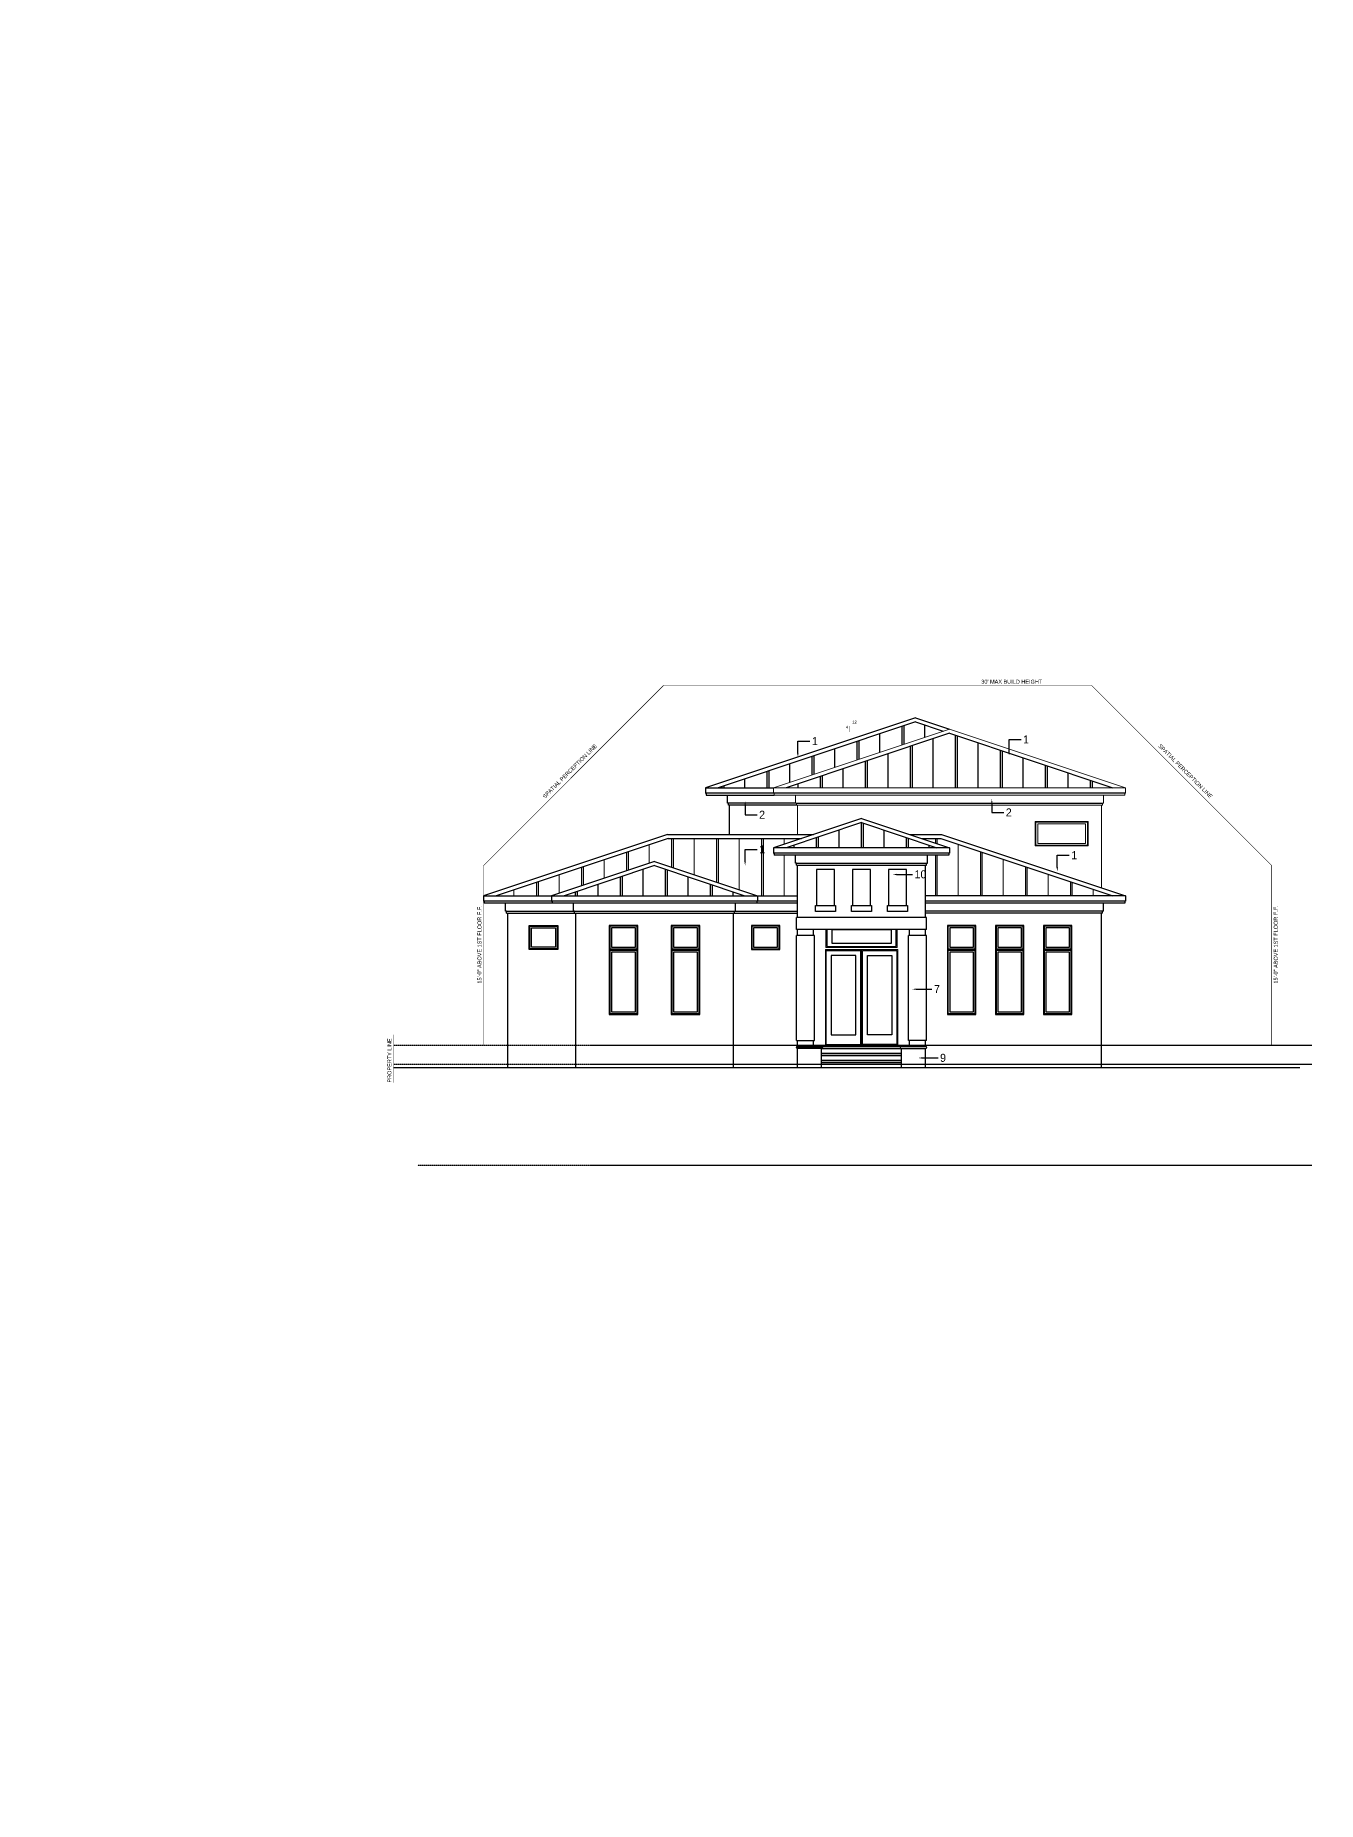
# Model space of a CAD drawing. Header units: inches. Extents: x 0 to 22102, y -19958 to 0.
# Drawn here: x 14386 to 15668, y -9132 to -7367 of the extents above; entities that cross this region are included whole.
import ezdxf
from ezdxf import colors
from ezdxf.entities.mleader import LeaderData, LeaderLine
from ezdxf.math import Vec2, Vec3

# ---------------------------------------------------------------- set-up
doc = ezdxf.new("R2010")
doc.units = ezdxf.units.IN
doc.header["$MEASUREMENT"] = 0
doc.linetypes.add('CENTER', pattern=[2, 1.25, -0.25, 0.25, -0.25])
doc.linetypes.add('PHANTOM2', pattern=[1.25, 0.625, -0.125, 0.125, -0.125, 0.125, -0.125])
doc.layers.add('1', color=1, linetype='Continuous', lineweight=0)
for name, color, linetype in [('2', 2, 'Continuous'), ('3', 3, 'Continuous'), ('4', 4, 'Continuous'), ('5', 5, 'Continuous'), ('6', 6, 'Continuous'), ('8', 8, 'Continuous'), ('9', 9, 'Continuous'), ('FINISHED FLOOR', 5, 'CENTER'), ('KEY', 3, 'Continuous'), ('NOTES', 1, 'Continuous'), ('SPATIAL PERCEPTION LINE', 8, 'PHANTOM2')]:
    doc.layers.add(name, color=color, linetype=linetype)

# ---------------------------------------------------------------- blocks, each defined once
blk = doc.blocks.new('CW155')
for p, q in [((28.4, 64.8), (0, 64.8)), ((0, 64.8), (0, 0)), ((28.4, 0), (28.4, 64.8)), ((0, 0), (28.4, 0))]:
    blk.add_line(p, q)
at = {"color": 5}
for p, q in [((27.8, 64), (0.6, 64)), ((0.6, 64), (0.6, 0.8)), ((26.1, 62.3), (2.3, 62.3)), ((2.3, 62.3), (2.3, 2.5)), ((26.1, 2.5), (26.1, 62.3)), ((27.8, 0.8), (27.8, 64)), ((0.6, 0.8), (27.8, 0.8)), ((2.3, 2.5), (26.1, 2.5))]:
    blk.add_line(p, q, dxfattribs=at)
blk = doc.blocks.new('CW12')
for p, q in [((28.4, 24.1), (0, 24.1)), ((0, 24.1), (0, 0)), ((28.4, 0), (28.4, 24.1)), ((0, 0), (28.4, 0))]:
    blk.add_line(p, q)
at = {"color": 5}
for p, q in [((27.8, 23.3), (0.6, 23.3)), ((0.6, 23.3), (0.6, 0.8)), ((26.1, 21.7), (2.3, 21.7)), ((2.3, 21.7), (2.3, 2.5)), ((26.1, 2.5), (26.1, 21.7)), ((27.8, 0.8), (27.8, 23.3)), ((0.6, 0.8), (27.8, 0.8)), ((2.3, 2.5), (26.1, 2.5))]:
    blk.add_line(p, q, dxfattribs=at)
blk = doc.blocks.new('A451')
blk.add_lwpolyline([(52.8, 0), (52.8, 24.1), (0, 24.1), (0, 0)], close=True)
at = {"color": 5}
for points in [[(52.2, 0.6), (52.2, 23.5), (0.6, 23.5), (0.6, 0.6)], [(50.3, 2.3), (50.3, 21.9), (2.5, 21.9), (2.5, 2.3)]]:
    blk.add_lwpolyline(points, close=True, dxfattribs=at)

msp = doc.modelspace()

# ---------------------------------------------------------------- hatches: boundary and pattern name
at = {"layer": '1'}
h = msp.add_hatch(dxfattribs=at)
h.set_pattern_fill('ANSI31', color=256, scale=180, angle=45)
h.set_pattern_definition([(90, (14976.615, -8183.418), (-22.5, 0), [])])
h.paths.add_polyline_path([(15151.61517, -8169.53452), (15018.26428, -8169.53452), (14846.26428, -8226.86785), (14901.61517, -8226.86785), (15004.61517, -8192.53452), (15107.61517, -8226.86785), (15147.61517, -8226.86785), (15147.61517, -8186.36785), (15124.36517, -8186.36785), (15124.36517, -8184.36785), (15123.61517, -8184.36785), (15123.61517, -8178.86785)])
h = msp.add_hatch(dxfattribs=at)
h.set_pattern_fill('ANSI31', color=256, scale=180, angle=45)
h.set_pattern_definition([(90, (14970.615, -8181.418), (-22.5, 0), [])])
h.paths.add_polyline_path([(15290.96606, -8169.53452), (15271.61517, -8169.53452), (15299.61517, -8178.86785), (15299.61517, -8184.36785), (15298.86517, -8184.36785), (15298.86517, -8186.36785), (15275.61517, -8186.36785), (15275.61517, -8224.69703), (15276.61517, -8224.69703), (15276.61517, -8226.86785), (15462.96606, -8226.86785)])
at = {"layer": '2'}
h = msp.add_hatch(dxfattribs=at)
h.set_pattern_fill('ANSI31', color=256, scale=180, angle=45)
h.set_pattern_definition([(90, (15211.615, -8151.75), (-22.5, 0), [])])
h.paths.add_polyline_path([(15211.61517, -8153.75089), (15136.26428, -8178.86785), (15286.96606, -8178.86785)])
h = msp.add_hatch(dxfattribs=at)
h.set_pattern_fill('ANSI31', color=256, scale=360, angle=45)
h.set_pattern_definition([(90, (14978.615, -8183.418), (-45, 0), [])])
h.paths.add_polyline_path([(15147.61517, -8169.53452), (15018.26428, -8169.53452), (14846.26428, -8226.86785), (14901.61517, -8226.86785), (15004.61517, -8192.53452), (15107.61517, -8226.86785), (15147.61517, -8226.86785)])
h = msp.add_hatch(dxfattribs=at)
h.set_pattern_fill('ANSI31', color=256, scale=360, angle=45)
h.set_pattern_definition([(90, (15287.054, -8169.083), (-45, 0), [])])
h.paths.add_polyline_path([(15462.96606, -8226.86785), (15290.96606, -8169.53452), (15271.61517, -8169.53452), (15299.61517, -8178.86785), (15299.61517, -8184.36785), (15298.86517, -8184.36785), (15298.86517, -8186.36785), (15275.61517, -8186.36785), (15275.61517, -8224.69703), (15276.61517, -8224.69703), (15276.61517, -8226.86785)])
h = msp.add_hatch(dxfattribs=at)
h.set_pattern_fill('ANSI31', color=256, scale=180, angle=45)
h.set_pattern_definition([(90, (14970.615, -8206.084), (-22.5, 0), [])])
h.paths.add_polyline_path([(15094.96606, -8226.86785), (15004.61517, -8196.75089), (14914.26428, -8226.86785)])
at = {"layer": '3'}
h = msp.add_hatch(dxfattribs=at)
h.set_pattern_fill('ANSI31', color=256, scale=360, angle=45)
h.set_pattern_definition([(90, (15213.615, -8137.42), (-45, 0), [])])
h.paths.add_polyline_path([(15211.61517, -8153.75089), (15136.26428, -8178.86785), (15286.96606, -8178.86785)])
h = msp.add_hatch(dxfattribs=at)
h.set_pattern_fill('ANSI31', color=256, scale=360, angle=45)
h.set_pattern_definition([(90, (14972.615, -8206.084), (-45, 0), [])])
h.paths.add_polyline_path([(15094.96606, -8226.86785), (15004.61517, -8196.75089), (14914.26428, -8226.86785)])
at = {"layer": '8'}
h = msp.add_hatch(dxfattribs=at)
h.set_pattern_fill('ANSI31', color=256, scale=360, angle=45)
h.set_pattern_definition([(90, (14984.264, -8081.535), (-45, 0), [])])
h.paths.add_polyline_path([(15271.61517, -8051.08422), (15068.26428, -8118.86785), (15123.61517, -8118.86785), (15299.29062, -8060.30937)])
h = msp.add_hatch(dxfattribs=at)
h.set_pattern_fill('ANSI31', color=256, scale=360, angle=45)
h.set_pattern_definition([(90, (15307.615, -8062.418), (-45, 0), [])])
h.paths.add_polyline_path([(15462.96606, -8118.86785), (15299.61517, -8064.41755), (15136.26428, -8118.86785)])
at = {"layer": '9'}
h = msp.add_hatch(dxfattribs=at)
h.set_pattern_fill('ANSI31', color=256, scale=180, angle=45)
h.set_pattern_definition([(90, (14982.264, -8081.535), (-22.5, 0), [])])
h.paths.add_polyline_path([(15293.29062, -8062.30937), (15265.61517, -8053.08422), (15068.26428, -8118.86785), (15123.61517, -8118.86785)])
h = msp.add_hatch(dxfattribs=at)
h.set_pattern_fill('ANSI31', color=256, scale=180, angle=45)
h.set_pattern_definition([(90, (15305.615, -8062.418), (-22.5, 0), [])])
h.paths.add_polyline_path([(15462.96606, -8118.86785), (15299.61517, -8064.41755), (15136.26428, -8118.86785)])

# ---------------------------------------------------------------- linework, layer by layer
at = {"color": 5}
for p, q in [((15176.93276, -8260.69703), (15176.93276, -8277.56694)), ((15241.47765, -8261.06468), (15181.75269, -8261.06468)), ((15181.75269, -8261.06468), (15181.75269, -8274.14188)), ((15241.47765, -8274.14188), (15241.47765, -8261.06468)), ((15246.29758, -8277.56694), (15246.29758, -8260.69703)), ((15176.93276, -8277.56694), (15246.29758, -8277.56694)), ((15181.75269, -8274.14188), (15241.47765, -8274.14188)), ((15176.33446, -8375.47726), (15210.77089, -8375.47726)), ((15246.89589, -8375.47726), (15212.45946, -8375.47726))]:
    msp.add_line(p, q, dxfattribs=at)
msp.add_line((14743.61517, -8398.69703), (15649.61517, -8398.69703))
for points in [[(15176.33446, -8376.12903), (15176.33446, -8281.57203), (15210.77089, -8281.57203)], [(15210.77089, -8376.12903), (15210.77089, -8281.57203)], [(15212.45946, -8376.12903), (15212.45946, -8281.57203)], [(15212.45946, -8281.57203), (15246.89589, -8281.57203), (15246.89589, -8376.12903)]]:
    msp.add_lwpolyline(points, dxfattribs=at)
for points in [[(15205.77067, -8365.91045), (15205.77067, -8286.57203), (15181.33467, -8286.57203), (15181.33467, -8365.91045)], [(15217.45967, -8365.91045), (15217.45967, -8286.57203), (15241.89567, -8286.57203), (15241.89567, -8365.91045)]]:
    msp.add_lwpolyline(points, close=True, dxfattribs=at)
at = {"layer": '1'}
for p, q in [((15299.61517, -8060.20118), (15123.61517, -8118.86785)), ((15299.61517, -8060.20118), (15475.61517, -8118.86785)), ((15475.61517, -8118.86785), (15123.61517, -8118.86785)), ((15123.61517, -8118.86785), (15123.61517, -8124.36785)), ((15475.61517, -8118.86785), (15475.61517, -8124.36785)), ((15123.61517, -8124.36785), (15124.36517, -8124.36785)), ((15124.36517, -8124.36785), (15124.36517, -8126.36785)), ((15474.86517, -8126.36785), (15124.36517, -8126.36785)), ((15145.61517, -8134.36785), (15145.61517, -8126.36785)), ((15146.61517, -8134.36785), (15145.61517, -8134.36785)), ((15146.61517, -8136.36785), (15146.61517, -8134.36785)), ((15146.61517, -8136.36785), (15452.61517, -8136.36785)), ((15147.61517, -8165.53452), (15147.61517, -8136.36785)), ((15451.61517, -8218.86785), (15451.61517, -8136.36785)), ((15452.61517, -8134.36785), (15453.61517, -8134.36785)), ((15452.61517, -8136.36785), (15452.61517, -8134.36785)), ((15453.61517, -8134.36785), (15453.61517, -8126.36785)), ((15475.61517, -8124.36785), (15474.86517, -8124.36785)), ((15474.86517, -8124.36785), (15474.86517, -8126.36785)), ((15175.99017, -8260.69703), (15175.99017, -8278.50953)), ((15247.24017, -8278.50953), (15247.24017, -8260.69703)), ((15247.74017, -8280.69703), (15175.49017, -8280.69703)), ((15175.99017, -8278.50953), (15247.24017, -8278.50953))]:
    msp.add_line(p, q, dxfattribs=at)
for points in [[(15175.49017, -8280.69703), (15175.49017, -8376.12903), (15211.61517, -8376.12903), (15211.61517, -8281.57203)], [(15247.74017, -8280.69703), (15247.74017, -8376.12903), (15211.61517, -8376.12903), (15211.61517, -8280.69703)]]:
    msp.add_lwpolyline(points, dxfattribs=at)
at = {"layer": '2'}
for p, q in [((15018.26428, -8169.53452), (14846.26428, -8226.86785)), ((15018.26428, -8169.53452), (15151.61517, -8169.53452)), ((15271.61517, -8169.53452), (15290.96606, -8169.53452)), ((15290.96606, -8169.53452), (15462.96606, -8226.86785))]:
    msp.add_line(p, q, dxfattribs=at)
at = {"layer": '3'}
for p, q in [((15211.61517, -8153.75089), (15136.26428, -8178.86785)), ((15211.61517, -8153.75089), (15286.96606, -8178.86785)), ((15004.61517, -8196.75089), (14914.26428, -8226.86785)), ((15004.61517, -8196.75089), (15094.96606, -8226.86785))]:
    msp.add_line(p, q, dxfattribs=at)
at = {"layer": '4'}
for p, q in [((15017.61517, -8165.53452), (14833.61517, -8226.86785)), ((15017.61517, -8165.53452), (15163.61517, -8165.53452)), ((15259.61517, -8165.53452), (15291.61517, -8165.53452)), ((15291.61517, -8165.53452), (15475.61517, -8226.86785)), ((14833.61517, -8226.86785), (14833.61517, -8232.36785)), ((14833.61517, -8226.86785), (14901.61517, -8226.86785)), ((15107.61517, -8226.86785), (15147.61517, -8226.86785)), ((15475.61517, -8226.86785), (15275.61517, -8226.86785)), ((15475.61517, -8226.86785), (15475.61517, -8232.36785)), ((14833.61517, -8232.36785), (14834.36517, -8232.36785)), ((14834.36517, -8232.36785), (14834.36517, -8234.36785)), ((14902.36517, -8234.36785), (14834.36517, -8234.36785)), ((14855.61517, -8242.36785), (14855.61517, -8234.36785)), ((14856.61517, -8242.36785), (14855.61517, -8242.36785)), ((14856.61517, -8244.36785), (14856.61517, -8242.36785)), ((14856.61517, -8244.36785), (14924.61517, -8244.36785)), ((14857.61517, -8244.36785), (14857.61517, -8398.69703)), ((15084.61517, -8244.36785), (15147.61517, -8244.36785)), ((15147.61517, -8234.36785), (15106.86517, -8234.36785)), ((15474.86517, -8234.36785), (15275.61517, -8234.36785)), ((15452.61517, -8244.36785), (15275.61517, -8244.36785)), ((15451.61517, -8398.69703), (15451.61517, -8244.36785)), ((15452.61517, -8244.36785), (15452.61517, -8242.36785)), ((15453.61517, -8242.36785), (15452.61517, -8242.36785)), ((15453.61517, -8242.36785), (15453.61517, -8234.36785)), ((15475.61517, -8232.36785), (15474.86517, -8232.36785)), ((15474.86517, -8232.36785), (15474.86517, -8234.36785))]:
    msp.add_line(p, q, dxfattribs=at)
at = {"layer": '5'}
for p, q in [((15474.86517, -8124.36785), (15124.36517, -8124.36785)), ((15146.61517, -8134.36785), (15452.61517, -8134.36785)), ((15298.86517, -8184.36785), (15124.36517, -8184.36785)), ((15146.61517, -8194.36785), (15276.61517, -8194.36785)), ((14901.61517, -8232.36785), (14834.36517, -8232.36785)), ((14856.61517, -8242.36785), (14923.61517, -8242.36785)), ((15106.86517, -8232.36785), (14902.36517, -8232.36785)), ((14924.61517, -8242.36785), (15084.61517, -8242.36785)), ((15085.61517, -8242.36785), (15147.61517, -8242.36785)), ((15147.61517, -8232.36785), (15107.61517, -8232.36785)), ((15474.86517, -8232.36785), (15275.61517, -8232.36785)), ((15452.61517, -8242.36785), (15275.61517, -8242.36785)), ((15172.11517, -8379.19703), (15147.11517, -8379.19703)), ((15171.61517, -8386.19703), (15251.61517, -8386.19703)), ((15172.11517, -8379.19703), (15251.11517, -8379.19703)), ((15251.11517, -8379.19703), (15276.11517, -8379.19703)), ((15171.61517, -8393.19703), (15251.61517, -8393.19703))]:
    msp.add_line(p, q, dxfattribs=at)
at = {"layer": '6'}
for p, q in [((15211.61517, -8149.53452), (15123.61517, -8178.86785)), ((15211.61517, -8149.53452), (15299.61517, -8178.86785)), ((15004.61517, -8192.53452), (14901.61517, -8226.86785)), ((15004.61517, -8192.53452), (15107.61517, -8226.86785)), ((15299.61517, -8178.86785), (15123.61517, -8178.86785)), ((15123.61517, -8178.86785), (15123.61517, -8184.36785)), ((15123.61517, -8184.36785), (15124.36517, -8184.36785)), ((15124.36517, -8184.36785), (15124.36517, -8186.36785)), ((15298.86517, -8186.36785), (15124.36517, -8186.36785)), ((15145.61517, -8194.36785), (15145.61517, -8186.36785)), ((15277.61517, -8194.36785), (15277.61517, -8186.36785)), ((15299.61517, -8184.36785), (15298.86517, -8184.36785)), ((15298.86517, -8184.36785), (15298.86517, -8186.36785)), ((15299.61517, -8178.86785), (15299.61517, -8184.36785)), ((15146.61517, -8194.36785), (15145.61517, -8194.36785)), ((15146.61517, -8196.36785), (15146.61517, -8194.36785)), ((15146.61517, -8196.36785), (15276.61517, -8196.36785)), ((15147.61517, -8248.69703), (15147.61517, -8196.36785)), ((15275.61517, -8248.69703), (15275.61517, -8196.36785)), ((15276.61517, -8194.36785), (15277.61517, -8194.36785)), ((15276.61517, -8196.36785), (15276.61517, -8194.36785)), ((14901.61517, -8226.86785), (14901.61517, -8232.36785)), ((14901.61517, -8226.86785), (15107.61517, -8226.86785)), ((15107.61517, -8226.86785), (15107.61517, -8232.36785)), ((14901.61517, -8232.36785), (14902.36517, -8232.36785)), ((14902.36517, -8232.36785), (14902.36517, -8234.36785)), ((15106.86517, -8234.36785), (14902.36517, -8234.36785)), ((14923.61517, -8242.36785), (14923.61517, -8234.36785)), ((14924.61517, -8242.36785), (14923.61517, -8242.36785)), ((14924.61517, -8244.36785), (14924.61517, -8242.36785)), ((14924.61517, -8244.36785), (15084.61517, -8244.36785)), ((14925.61517, -8244.36785), (14925.61517, -8398.69703)), ((15083.61517, -8398.69703), (15083.61517, -8244.36785)), ((15084.61517, -8242.36785), (15085.61517, -8242.36785)), ((15084.61517, -8244.36785), (15084.61517, -8242.36785)), ((15085.61517, -8242.36785), (15085.61517, -8234.36785)), ((15107.61517, -8232.36785), (15106.86517, -8232.36785)), ((15106.86517, -8232.36785), (15106.86517, -8234.36785)), ((15276.61517, -8248.69703), (15146.61517, -8248.69703)), ((15146.61517, -8260.69703), (15146.61517, -8248.69703)), ((15276.61517, -8260.69703), (15146.61517, -8260.69703)), ((15147.61517, -8266.69703), (15147.61517, -8260.69703)), ((15163.61517, -8266.69703), (15163.61517, -8260.69703)), ((15259.61517, -8266.69703), (15259.61517, -8260.69703)), ((15275.61517, -8266.69703), (15275.61517, -8260.69703)), ((15276.61517, -8260.69703), (15276.61517, -8248.69703)), ((15164.61517, -8266.69703), (15146.61517, -8266.69703)), ((15146.61517, -8371.69703), (15146.61517, -8266.69703)), ((15164.61517, -8371.69703), (15164.61517, -8266.69703)), ((15276.61517, -8266.69703), (15258.61517, -8266.69703)), ((15258.61517, -8371.69703), (15258.61517, -8266.69703)), ((15276.61517, -8371.69703), (15276.61517, -8266.69703)), ((15146.61517, -8371.69703), (15164.61517, -8371.69703)), ((15147.11517, -8377.69703), (15172.11517, -8377.69703)), ((15147.11517, -8379.19703), (15147.11517, -8379.69703)), ((15147.11517, -8379.69703), (15147.61517, -8379.69703)), ((15147.61517, -8377.69703), (15147.61517, -8371.69703)), ((15147.61517, -8398.69703), (15147.61517, -8379.69703)), ((15171.61517, -8379.69703), (15147.61517, -8379.69703)), ((15163.61517, -8377.69703), (15163.61517, -8371.69703)), ((15171.61517, -8398.69703), (15171.61517, -8379.69703)), ((15172.11517, -8379.69703), (15171.61517, -8379.69703)), ((15251.61517, -8384.69703), (15171.61517, -8384.69703)), ((15171.61517, -8386.69703), (15251.61517, -8386.69703)), ((15251.11517, -8377.69703), (15172.11517, -8377.69703)), ((15172.11517, -8379.19703), (15172.11517, -8379.69703)), ((15172.11517, -8379.69703), (15251.11517, -8379.69703)), ((15276.11517, -8377.69703), (15251.11517, -8377.69703)), ((15251.11517, -8379.19703), (15251.11517, -8379.69703)), ((15251.11517, -8379.69703), (15251.61517, -8379.69703)), ((15251.61517, -8379.69703), (15275.61517, -8379.69703)), ((15251.61517, -8398.69703), (15251.61517, -8379.69703)), ((15276.61517, -8371.69703), (15258.61517, -8371.69703)), ((15259.61517, -8377.69703), (15259.61517, -8371.69703)), ((15275.61517, -8377.69703), (15275.61517, -8371.69703)), ((15275.61517, -8398.69703), (15275.61517, -8379.69703)), ((15276.11517, -8379.69703), (15275.61517, -8379.69703)), ((15276.11517, -8379.19703), (15276.11517, -8379.69703)), ((15251.61517, -8391.69703), (15171.61517, -8391.69703)), ((15171.61517, -8393.69703), (15251.61517, -8393.69703))]:
    msp.add_line(p, q, dxfattribs=at)
for points in [[(15166.61517, -8236.69703), (15184.61517, -8236.69703), (15184.61517, -8200.69703), (15166.61517, -8200.69703)], [(15202.61517, -8236.69703), (15220.61517, -8236.69703), (15220.61517, -8200.69703), (15202.61517, -8200.69703)], [(15238.61517, -8236.69703), (15256.61517, -8236.69703), (15256.61517, -8200.69703), (15238.61517, -8200.69703)], [(15165.61517, -8236.69703), (15185.61517, -8236.69703), (15185.61517, -8242.69703), (15165.61517, -8242.69703)], [(15201.61517, -8236.69703), (15221.61517, -8236.69703), (15221.61517, -8242.69703), (15201.61517, -8242.69703)], [(15237.61517, -8236.69703), (15257.61517, -8236.69703), (15257.61517, -8242.69703), (15237.61517, -8242.69703)]]:
    msp.add_lwpolyline(points, close=True, dxfattribs=at)
for centre, start, end in [((15147.11517, -8378.44703), 90, 270), ((15172.11517, -8378.44703), 270, 90), ((15251.11517, -8378.44703), 90, 270), ((15276.11517, -8378.44703), 270, 90)]:
    msp.add_arc(centre, 0.75, start, end, dxfattribs=at)
at = {"layer": '8'}
for p, q in [((15265.61517, -8048.86785), (15055.61517, -8118.86785)), ((15265.61517, -8048.86785), (15299.61517, -8060.20118)), ((15265.61517, -8053.08422), (15068.26428, -8118.86785)), ((15299.61517, -8064.41755), (15136.26428, -8118.86785)), ((15265.61517, -8053.08422), (15293.29062, -8062.30937)), ((15299.61517, -8064.41755), (15462.96606, -8118.86785)), ((15055.61517, -8118.86785), (15055.61517, -8124.36785)), ((15055.61517, -8118.86785), (15123.61517, -8118.86785)), ((15055.61517, -8124.36785), (15056.36517, -8124.36785)), ((15056.36517, -8124.36785), (15056.36517, -8126.36785)), ((15056.36517, -8126.36785), (15124.36517, -8126.36785)), ((15077.61517, -8134.36785), (15077.61517, -8126.36785)), ((15078.61517, -8134.36785), (15077.61517, -8134.36785)), ((15078.61517, -8136.36785), (15078.61517, -8134.36785)), ((15146.61517, -8136.36785), (15078.61517, -8136.36785)), ((15079.61517, -8165.53452), (15079.61517, -8136.36785))]:
    msp.add_line(p, q, dxfattribs=at)
at = {"layer": '9'}
for p, q in [((15123.61517, -8124.36785), (15056.36517, -8124.36785)), ((15145.61517, -8134.36785), (15078.61517, -8134.36785))]:
    msp.add_line(p, q, dxfattribs=at)
at = {"layer": 'FINISHED FLOOR'}
for p, q in [((15661.61517, -8376.69703), (14743.61517, -8376.69703)), ((15661.61517, -8395.69703), (14743.61517, -8395.69703)), ((15661.61517, -8496.69703), (14767.61517, -8496.69703))]:
    msp.add_line(p, q, dxfattribs=at)
at = {"layer": 'NOTES', "color": 5, "const_width": 0.125}
msp.add_lwpolyline([(15199.16021, -8063.24293), (15199.16021, -8057.24293), (15211.16021, -8057.24293)], dxfattribs=at)
at = {"layer": 'SPATIAL PERCEPTION LINE', "const_width": 0.5}
for points in [[(14833.61517, -8376.69703), (14833.61517, -8196.69703), (15013.61517, -8016.69703), (15441.61517, -8016.69703), (15621.61517, -8196.69703), (15621.61517, -8376.69703)], [(14743.61517, -8413.69703), (14743.61517, -8365.69703)]]:
    msp.add_lwpolyline(points, dxfattribs=at)

# ---------------------------------------------------------------- block references
at = {"layer": '1', "xscale": -1}
msp.add_blockref('A451', (15438.02142, -8176.82203), dxfattribs=at)
at = {"layer": '4', "xscale": -1}
msp.add_blockref('CW12', (14907.80267, -8280.69703), dxfattribs=at)
at = {"layer": '4'}
for name, p in [('CW12', (15101.42767, -8280.69703)), ('CW12', (15297.42767, -8280.69703)), ('CW12', (15345.42767, -8280.69703)), ('CW12', (15393.42767, -8280.69703)), ('CW155', (15297.42767, -8345.50953)), ('CW155', (15345.42767, -8345.50953)), ('CW155', (15393.42767, -8345.50953))]:
    msp.add_blockref(name, p, dxfattribs=at)
at = {"layer": '6'}
for name, p in [('CW12', (14959.42767, -8280.69703)), ('CW12', (15021.42767, -8280.69703)), ('CW155', (14959.42767, -8345.50953)), ('CW155', (15021.42767, -8345.50953))]:
    msp.add_blockref(name, p, dxfattribs=at)

# ---------------------------------------------------------------- texts
at = {"layer": 'NOTES', "insert": (15195.94052, -8051.91258), "char_height": 3, "attachment_point": 1}
msp.add_mtext_dynamic_manual_height_columns('\\pxsm1,qr;12\\P\\pq*;4', width=10.8630921, gutter_width=1, heights=[0], dxfattribs=at)
at = {"layer": 'SPATIAL PERCEPTION LINE', "char_height": 4}
for s, width, insert, attachment_point, rotation in [("30' MAX BUILD HEIGHT", 83.0984832, (15331.30713, -8010.92879), 1, 0.00582168), ('SPATIAL PERCEPTION LINE', 83.0984832, (14944.60233, -8074.79772), 3, 45), ('SPATIAL PERCEPTION LINE', 83.0984832, (15510.62802, -8074.79772), 1, 315), ('15\'-0" ABOVE 1ST FLOOR F.F.', 98.3294305, (14827.60225, -8314.67289), 1, 90), ('15\'-0" ABOVE 1ST FLOOR F.F.', 98.3294305, (15623.69832, -8314.67289), 1, 90), ('PROPERTY LINE', 98.3294305, (14737.55728, -8413.62807), 1, 90)]:
    msp.add_mtext_dynamic_manual_height_columns(s, width=width, gutter_width=0.3125, heights=[0], dxfattribs=dict(at, insert=insert, attachment_point=attachment_point, rotation=rotation))

# ---------------------------------------------------------------- leaders
at = {"layer": 'KEY'}
ml = msp.add_multileader_mtext('Standard', dxfattribs=at)
ml.set_content('1', color=256)
ml.set_leader_properties()
ml.build(insert=Vec2(0, 0))
ml.multileader.update_dxf_attribs({"has_text_frame": 1, "text_left_attachment_type": 2, "text_right_attachment_type": 2, "dogleg_length": 12})
ctx = ml.context
ctx.base_point, ctx.char_height, ctx.plane_origin = Vec3(17631.94318, -8909.9939), 8, Vec3(17619.94318, -8934.14664)
ctx.left_attachment, ctx.right_attachment, ctx.text_align_type = 2, 2, 1
notes = []
notes.append((ctx, [(0, (0, 0, 0), (0, 0), (1, 0), 1, [])]))
ctx.mtext.insert, ctx.mtext.alignment, ctx.mtext.flow_direction = Vec3(17635.83279, -8905.9939), 2, 5
ml = msp.add_multileader_mtext('Standard', dxfattribs=at)
ml.set_content('4', color=256)
ml.set_leader_properties()
ml.build(insert=Vec2(0, 0))
ml.multileader.update_dxf_attribs({"has_text_frame": 1, "text_left_attachment_type": 2, "text_right_attachment_type": 2, "dogleg_length": 12})
ctx = ml.context
ctx.base_point, ctx.char_height, ctx.plane_origin = Vec3(17630.8163, -8981.9939), 8, Vec3(17616.92669, -9006.14664)
ctx.left_attachment, ctx.right_attachment, ctx.text_align_type = 2, 2, 1
notes.append((ctx, [(0, (0, 0, 0), (0, 0), (1, 0), 1, [])]))
ctx.mtext.insert, ctx.mtext.alignment, ctx.mtext.flow_direction = Vec3(17635.93315, -8977.9939), 2, 5
ml = msp.add_multileader_mtext('Standard', dxfattribs=at)
ml.set_content('5', color=256)
ml.set_leader_properties()
ml.build(insert=Vec2(0, 0))
ml.multileader.update_dxf_attribs({"has_text_frame": 1, "text_left_attachment_type": 2, "text_right_attachment_type": 2, "dogleg_length": 12})
ctx = ml.context
ctx.base_point, ctx.char_height, ctx.plane_origin = Vec3(17630.8163, -9006.20322), 8, Vec3(17616.92669, -9030.14664)
ctx.left_attachment, ctx.right_attachment, ctx.text_align_type = 2, 2, 1
notes.append((ctx, [(0, (0, 0, 0), (0, 0), (1, 0), 1, [])]))
ctx.mtext.insert, ctx.mtext.alignment, ctx.mtext.flow_direction = Vec3(17635.69802, -9001.9939), 2, 5
ml = msp.add_multileader_mtext('Standard', dxfattribs=at)
ml.set_content('6', color=256)
ml.set_leader_properties()
ml.build(insert=Vec2(0, 0))
ml.multileader.update_dxf_attribs({"has_text_frame": 1, "text_left_attachment_type": 2, "text_right_attachment_type": 2, "dogleg_length": 12})
ctx = ml.context
ctx.base_point, ctx.char_height, ctx.plane_origin = Vec3(17630.8163, -9030.13727), 8, Vec3(17616.92669, -9054.14664)
ctx.left_attachment, ctx.right_attachment, ctx.text_align_type = 2, 2, 1
notes.append((ctx, [(0, (0, 0, 0), (0, 0), (1, 0), 1, [])]))
ctx.mtext.insert, ctx.mtext.alignment, ctx.mtext.flow_direction = Vec3(17635.83279, -9025.9939), 2, 5
ml = msp.add_multileader_mtext('Standard', dxfattribs=at)
ml.set_content('7', color=256)
ml.set_leader_properties()
ml.build(insert=Vec2(0, 0))
ml.multileader.update_dxf_attribs({"has_text_frame": 1, "text_left_attachment_type": 2, "text_right_attachment_type": 2, "dogleg_length": 12})
ctx = ml.context
ctx.base_point, ctx.char_height, ctx.plane_origin = Vec3(17630.8163, -9054.14014), 8, Vec3(17616.92669, -9078.14664)
ctx.left_attachment, ctx.right_attachment, ctx.text_align_type = 2, 2, 1
notes.append((ctx, [(0, (0, 0, 0), (0, 0), (1, 0), 1, [])]))
ctx.mtext.insert, ctx.mtext.alignment, ctx.mtext.flow_direction = Vec3(17635.86146, -9049.9939), 2, 5
ml = msp.add_multileader_mtext('Standard', dxfattribs=at)
ml.set_content('8', color=256)
ml.set_leader_properties()
ml.build(insert=Vec2(0, 0))
ml.multileader.update_dxf_attribs({"has_text_frame": 1, "text_left_attachment_type": 2, "text_right_attachment_type": 2, "dogleg_length": 12})
ctx = ml.context
ctx.base_point, ctx.char_height, ctx.plane_origin = Vec3(17630.8163, -9078.13154), 8, Vec3(17616.92669, -9102.14664)
ctx.left_attachment, ctx.right_attachment, ctx.text_align_type = 2, 2, 1
notes.append((ctx, [(0, (0, 0, 0), (0, 0), (1, 0), 1, [])]))
ctx.mtext.insert, ctx.mtext.alignment, ctx.mtext.flow_direction = Vec3(17635.79838, -9073.9939), 2, 5
ml = msp.add_multileader_mtext('Standard', dxfattribs=at)
ml.set_content('9', color=256)
ml.set_leader_properties()
ml.build(insert=Vec2(0, 0))
ml.multileader.update_dxf_attribs({"has_text_frame": 1, "text_left_attachment_type": 2, "text_right_attachment_type": 2, "dogleg_length": 12})
ctx = ml.context
ctx.base_point, ctx.char_height, ctx.plane_origin = Vec3(17630.8163, -9102.13154), 8, Vec3(17616.92669, -9126.14664)
ctx.left_attachment, ctx.right_attachment, ctx.text_align_type = 2, 2, 1
notes.append((ctx, [(0, (0, 0, 0), (0, 0), (1, 0), 1, [])]))
ctx.mtext.insert, ctx.mtext.alignment, ctx.mtext.flow_direction = Vec3(17635.83279, -9097.9939), 2, 5
ml = msp.add_multileader_mtext('Standard', dxfattribs=at)
ml.set_content('10', color=256)
ml.set_leader_properties()
ml.build(insert=Vec2(0, 0))
ml.multileader.update_dxf_attribs({"has_text_frame": 1, "text_left_attachment_type": 2, "text_right_attachment_type": 2, "dogleg_length": 12})
ctx = ml.context
ctx.base_point, ctx.char_height, ctx.plane_origin = Vec3(17627.82849, -9126.13154), 8, Vec3(17613.93888, -9150.14664)
ctx.left_attachment, ctx.right_attachment, ctx.text_align_type = 2, 2, 1
notes.append((ctx, [(0, (0, 0, 0), (0, 0), (1, 0), 1, [])]))
ctx.mtext.insert, ctx.mtext.alignment, ctx.mtext.flow_direction = Vec3(17635.83279, -9121.9939), 2, 5
ml = msp.add_multileader_mtext('Standard', dxfattribs=at)
ml.set_content('2', color=256)
ml.set_leader_properties()
ml.build(insert=Vec2(0, 0))
ml.multileader.update_dxf_attribs({"has_text_frame": 1, "text_left_attachment_type": 2, "text_right_attachment_type": 2, "dogleg_length": 12})
ctx = ml.context
ctx.base_point, ctx.char_height, ctx.plane_origin = Vec3(17630.8163, -8934.20322), 8, Vec3(17616.92669, -8958.14664)
ctx.left_attachment, ctx.right_attachment, ctx.text_align_type = 2, 2, 1
notes.append((ctx, [(0, (0, 0, 0), (0, 0), (1, 0), 1, [])]))
ctx.mtext.insert, ctx.mtext.alignment, ctx.mtext.flow_direction = Vec3(17635.73243, -8929.9939), 2, 5
ml = msp.add_multileader_mtext('Standard', dxfattribs=at)
ml.set_content('3', color=256)
ml.set_leader_properties()
ml.build(insert=Vec2(0, 0))
ml.multileader.update_dxf_attribs({"has_text_frame": 1, "text_left_attachment_type": 2, "text_right_attachment_type": 2, "dogleg_length": 12})
ctx = ml.context
ctx.base_point, ctx.char_height, ctx.plane_origin = Vec3(17630.8163, -8958.13154), 8, Vec3(17616.92669, -8982.14664)
ctx.left_attachment, ctx.right_attachment, ctx.text_align_type = 2, 2, 1
notes.append((ctx, [(0, (0, 0, 0), (0, 0), (1, 0), 1, [])]))
ctx.mtext.insert, ctx.mtext.alignment, ctx.mtext.flow_direction = Vec3(17635.77544, -8953.9939), 2, 5
ml = msp.add_multileader_mtext('Standard', dxfattribs=at)
ml.set_content('1', color=256)
ml.set_leader_properties()
ml.build(insert=Vec2(0, 0))
ml.multileader.update_dxf_attribs({"has_text_frame": 1, "text_left_attachment_type": 2, "text_right_attachment_type": 2, "dogleg_length": 12})
ctx = ml.context
ctx.base_point, ctx.char_height, ctx.plane_origin = Vec3(15159.96907, -8072.34508), 8, Vec3(15147.96907, -8084.56447)
ctx.left_attachment, ctx.right_attachment = 2, 2
notes.append((ctx, [(0, (1, 1, 0), (15147.96907, -8072.34508), (1, 0), 12, [(0, [(15147.96907, -8088.56447)], 0, [])])]))
ctx.mtext.insert, ctx.mtext.flow_direction = Vec3(15161.96907, -8068.34508), 5
ml = msp.add_multileader_mtext('Standard', dxfattribs=at)
ml.set_content('1', color=256)
ml.set_leader_properties()
ml.build(insert=Vec2(0, 0))
ml.multileader.update_dxf_attribs({"has_text_frame": 1, "text_left_attachment_type": 2, "text_right_attachment_type": 2, "dogleg_length": 12})
ctx = ml.context
ctx.base_point, ctx.char_height, ctx.plane_origin = Vec3(15371.04666, -8070.65887), 8, Vec3(15359.04666, -8082.87827)
ctx.left_attachment, ctx.right_attachment = 2, 2
notes.append((ctx, [(0, (1, 1, 0), (15359.04666, -8070.65887), (1, 0), 12, [(0, [(15359.04666, -8086.87827)], 0, [])])]))
ctx.mtext.insert, ctx.mtext.flow_direction = Vec3(15373.04666, -8066.65887), 5
ml = msp.add_multileader_mtext('Standard', dxfattribs=at)
ml.set_content('2', color=256)
ml.set_leader_properties()
ml.build(insert=Vec2(0, 0))
ml.multileader.update_dxf_attribs({"has_text_frame": 1, "text_left_attachment_type": 2, "text_right_attachment_type": 2, "dogleg_length": 12})
ctx = ml.context
ctx.base_point, ctx.char_height, ctx.plane_origin = Vec3(15107.16881, -8146.1155), 8, Vec3(15095.16881, -8170.33489)
ctx.left_attachment, ctx.right_attachment = 2, 2
notes.append((ctx, [(0, (1, 1, 0), (15095.16881, -8146.1155), (1, 0), 12, [(0, [(15095.16881, -8132.46724)], 0, [])])]))
ctx.mtext.insert, ctx.mtext.flow_direction = Vec3(15109.16881, -8141.90618), 5
ml = msp.add_multileader_mtext('Standard', dxfattribs=at)
ml.set_content('2', color=256)
ml.set_leader_properties()
ml.build(insert=Vec2(0, 0))
ml.multileader.update_dxf_attribs({"has_text_frame": 1, "text_left_attachment_type": 2, "text_right_attachment_type": 2, "dogleg_length": 12})
ctx = ml.context
ctx.base_point, ctx.char_height, ctx.plane_origin = Vec3(15353.84611, -8143.77974), 8, Vec3(15341.84611, -8167.99914)
ctx.left_attachment, ctx.right_attachment = 2, 2
notes.append((ctx, [(0, (1, 1, 0), (15341.84611, -8143.77974), (1, 0), 12, [(0, [(15341.84611, -8130.13149)], 0, [])])]))
ctx.mtext.insert, ctx.mtext.flow_direction = Vec3(15355.84611, -8139.57042), 5
ml = msp.add_multileader_mtext('Standard', dxfattribs=at)
ml.set_content('1', color=256)
ml.set_leader_properties()
ml.build(insert=Vec2(0, 0))
ml.multileader.update_dxf_attribs({"has_text_frame": 1, "text_left_attachment_type": 2, "text_right_attachment_type": 2, "dogleg_length": 12})
ctx = ml.context
ctx.base_point, ctx.char_height, ctx.plane_origin = Vec3(15107.17865, -8180.49056), 8, Vec3(15095.17865, -8196.70995)
ctx.left_attachment, ctx.right_attachment = 2, 2
notes.append((ctx, [(0, (1, 1, 0), (15095.17865, -8180.49056), (1, 0), 12, [(0, [(15095.17865, -8196.70995)], 0, [])])]))
ctx.mtext.insert, ctx.mtext.flow_direction = Vec3(15109.17865, -8176.49056), 5
ml = msp.add_multileader_mtext('Standard', dxfattribs=at)
ml.set_content('1', color=256)
ml.set_leader_properties()
ml.build(insert=Vec2(0, 0))
ml.multileader.update_dxf_attribs({"has_text_frame": 1, "text_left_attachment_type": 2, "text_right_attachment_type": 2, "dogleg_length": 12})
ctx = ml.context
ctx.base_point, ctx.char_height, ctx.plane_origin = Vec3(15419.30656, -8186.31067), 8, Vec3(15407.30656, -8202.53006)
ctx.left_attachment, ctx.right_attachment = 2, 2
notes.append((ctx, [(0, (1, 1, 0), (15407.30656, -8186.31067), (1, 0), 12, [(0, [(15407.30656, -8202.53006)], 0, [])])]))
ctx.mtext.insert, ctx.mtext.flow_direction = Vec3(15421.30656, -8182.31067), 5
ml = msp.add_multileader_mtext('Standard', dxfattribs=at)
ml.set_content('10', color=256)
ml.set_leader_properties()
ml.build(insert=Vec2(0, 0))
ml.multileader.update_dxf_attribs({"has_text_frame": 1, "text_left_attachment_type": 2, "text_right_attachment_type": 2, "dogleg_length": 12})
ctx = ml.context
ctx.base_point, ctx.char_height, ctx.plane_origin = Vec3(15262.55091, -8205.58109), 8, Vec3(15249.08445, -8221.80049)
ctx.left_attachment, ctx.right_attachment = 2, 2
notes.append((ctx, [(0, (1, 1, 0), (15261.08445, -8205.58109), (1, 0), 1.46646, [(0, [(15242.61384, -8205.58109)], 0, [])])]))
ctx.mtext.insert, ctx.mtext.flow_direction = Vec3(15264.55091, -8201.44346), 5
ml = msp.add_multileader_mtext('Standard', dxfattribs=at)
ml.set_content('10', color=256)
ml.set_leader_properties()
ml.build(insert=Vec2(0, 0))
ml.multileader.update_dxf_attribs({"has_text_frame": 1, "text_left_attachment_type": 2, "text_right_attachment_type": 2, "dogleg_length": 12})
ctx = ml.context
ctx.base_point, ctx.char_height, ctx.plane_origin = Vec3(15262.55091, -8205.58109), 8, Vec3(15249.08445, -8221.80049)
ctx.left_attachment, ctx.right_attachment = 2, 2
notes.append((ctx, [(0, (1, 1, 0), (15261.08445, -8205.58109), (1, 0), 1.46646, [(0, [(15242.61384, -8205.58109)], 0, [])])]))
ctx.mtext.insert, ctx.mtext.flow_direction = Vec3(15264.55091, -8201.44346), 5
ml = msp.add_multileader_mtext('Standard', dxfattribs=at)
ml.set_content('7', color=256)
ml.set_leader_properties()
ml.build(insert=Vec2(0, 0))
ml.multileader.update_dxf_attribs({"has_text_frame": 1, "text_left_attachment_type": 2, "text_right_attachment_type": 2, "dogleg_length": 12})
ctx = ml.context
ctx.base_point, ctx.char_height, ctx.plane_origin = Vec3(15282.02829, -8320.30144), 8, Vec3(15268.56183, -8336.52084)
ctx.left_attachment, ctx.right_attachment = 2, 2
notes.append((ctx, [(0, (1, 1, 0), (15280.56183, -8320.30144), (1, 0), 1.46646, [(0, [(15262.09121, -8320.30144)], 0, [])])]))
ctx.mtext.insert, ctx.mtext.flow_direction = Vec3(15284.02829, -8316.15521), 5
ml = msp.add_multileader_mtext('Standard', dxfattribs=at)
ml.set_content('9', color=256)
ml.set_leader_properties()
ml.build(insert=Vec2(0, 0))
ml.multileader.update_dxf_attribs({"has_text_frame": 1, "text_left_attachment_type": 2, "text_right_attachment_type": 2, "dogleg_length": 12})
ctx = ml.context
ctx.base_point, ctx.char_height, ctx.plane_origin = Vec3(15288.08585, -8389.03807), 8, Vec3(15274.6194, -8405.25746)
ctx.left_attachment, ctx.right_attachment = 2, 2
notes.append((ctx, [(0, (1, 1, 0), (15286.6194, -8389.03807), (1, 0), 1.46646, [(0, [(15268.14878, -8389.03807)], 0, [])])]))
ctx.mtext.insert, ctx.mtext.flow_direction = Vec3(15290.08585, -8384.90043), 5
for ctx, leaders in notes:
    for number, flags, end, landing, length, lines in leaders:
        leader = LeaderData()
        leader.index, (leader.has_last_leader_line, leader.has_dogleg_vector, leader.attachment_direction) = number, flags
        leader.last_leader_point, leader.dogleg_vector, leader.dogleg_length = Vec3(end), Vec3(landing), length
        for number, points, colour, breaks in lines:
            line = LeaderLine()
            line.index, line.vertices, line.color, line.breaks = number, Vec3.list(points), colors.encode_raw_color(colour), breaks
            leader.lines.append(line)
        ctx.leaders.append(leader)

doc.saveas('drawing.dxf')
